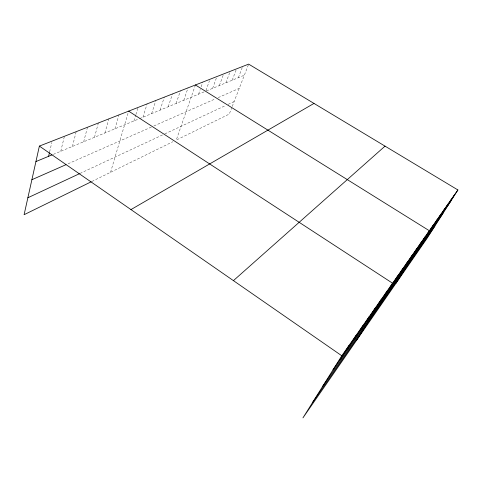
<?xml version="1.0" encoding="UTF-8"?>
<svg xmlns="http://www.w3.org/2000/svg" width="482" height="482" viewBox="0 0 482 482"><rect width="100%" height="100%" fill="white"/><g stroke="black" fill="none" stroke-linecap="round" stroke-linejoin="round"><path stroke-width="0.36" stroke-dasharray="2.41 1.81" d="M49.616 151.969L51.815 142.539M60.756 151.282L64.407 136.292M72.439 146.438L76.18 131.682M83.669 141.786L87.489 127.248M94.484 137.304L98.37 122.988M104.895 132.99L108.848 118.885M114.927 128.833L118.934 114.933M110.547 172.309L128.658 111.125M133.942 120.952L135.671 115.264M135.882 114.553L138.039 107.45M142.961 117.216L147.094 103.901M151.673 113.601L155.843 100.479M160.096 110.113L164.29 97.165M168.242 106.739L172.466 93.966M176.129 103.467L180.37 90.869M183.763 100.304L188.022 87.869M195.433 84.971L176.255 140.081L229.287 114.071L231.703 107.841M198.548 94.183L200.211 89.471M201.163 86.778L202.826 82.073M205.953 90.514L209.489 80.669M212.634 88.339L216.93 76.548M219.364 85.555L223.66 73.909M225.889 82.85L230.191 71.354M232.222 80.223L236.523 68.872M238.379 77.674L242.675 66.462M232.246 106.444L248.646 64.124M91.875 181.461L172.924 141.714M80.018 173.442L164.139 134.195M164.796 133.894L225.703 105.48M228.161 104.329L234.144 101.539M68.04 163.784L151.276 127.103M153.854 125.965L215.581 98.762M218.189 97.611L239.265 88.326M53.327 154.361L138.798 118.94M139.491 118.65L204.398 91.755M206.392 90.929L244.356 75.198"/><path stroke-width="0.72" d="M457.9 189.956L341.792 355.764L302.943 417.876L427.221 238.078L457.9 189.956L248.646 64.124L39.379 146.094L24.1 214.701L91.225 181.786M48.598 156.319L49.441 152.692M340.443 359.162L349.179 345.22M347.582 348.938L356.228 335.153M354.403 339.159L362.964 325.531M360.934 329.808L369.405 316.331M367.188 320.843L375.574 307.528M373.189 312.252L381.479 299.087M378.942 304.003L387.148 290.995M356.499 340.394L392.589 283.223L128.658 111.125M389.781 288.471L397.813 275.764M394.897 281.151L402.838 268.588M399.813 274.101L407.676 261.684M404.555 267.311L412.327 255.038M409.122 260.762L416.816 248.628M413.532 254.448L421.135 242.452M417.786 248.357L425.311 236.493M396.029 283.199L429.342 230.745L195.433 84.971M425.986 236.608L433.348 225.022M429.938 230.95L437.216 219.497M433.752 225.48L440.952 214.153M437.445 220.184L444.567 208.995M441.018 215.068L448.067 204M444.482 210.11L451.447 199.168M447.832 205.308L454.725 194.487M312.469 402.639L434.897 226.034M322.675 386.329L443.006 213.315M332.972 369.863L451.08 200.657M233.427 280.632L385.028 146.136M130.959 209.592L313.987 103.419M27.872 197.765L79.355 173.749M31.896 179.708L65.998 164.681M35.933 161.566L51.972 154.921M39.379 146.094L341.792 355.764"/></g></svg>
